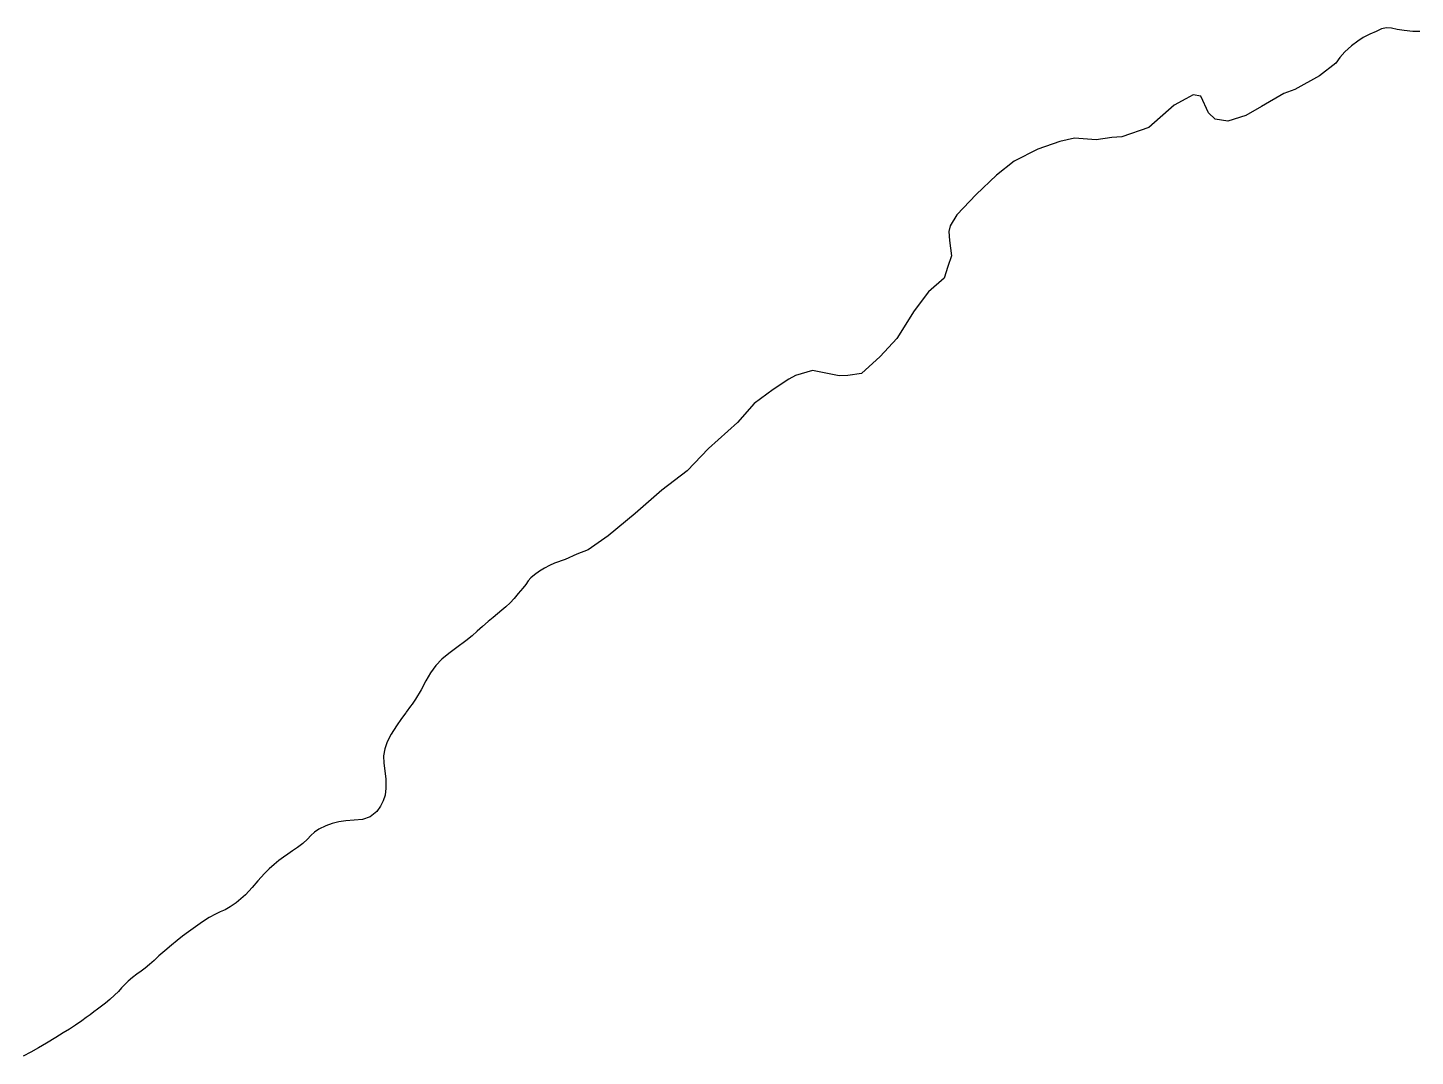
# Model space of a CAD drawing. Header units: inches. Extents: x 11258954 to 11313122, y 3645444 to 3695200.
# Drawn here: x 11305374 to 11306924, y 3660624 to 3661772 of the extents above; entities that cross this region are included whole.
import ezdxf

# ---------------------------------------------------------------- set-up
doc = ezdxf.new("R2010")
doc.units = ezdxf.units.IN
doc.header["$MEASUREMENT"] = 0
for name, color, linetype in [('CorporateLimit', 22, 'Continuous'), ('VotingPrecinct', 233, 'Continuous'), ('Ward', 133, 'Continuous')]:
    doc.layers.add(name, color=color, linetype=linetype)

msp = doc.modelspace()

# ---------------------------------------------------------------- linework, layer by layer
at = {"layer": 'CorporateLimit'}
msp.add_polyline3d([(11306928.844, 3661767.9375, 0), (11306920.9065, 3661768.0625, 0), (11306911, 3661769.0625, 0), (11306903.219, 3661770.5, 0), (11306896.969, 3661771.875, 0), (11306891.4065, 3661772.25, 0), (11306885.8125, 3661770.875, 0), (11306879.75, 3661768.25, 0), (11306873, 3661765.0625, 0), (11306865.469, 3661761.3125, 0), (11306859.2815, 3661757.3125, 0), (11306852.219, 3661752.0625, 0), (11306844.8125, 3661745.5625, 0), (11306839.3125, 3661739.1875, 0), (11306834.8125, 3661732.875, 0), (11306816.594, 3661718.4375, 0), (11306789, 3661703.25, 0), (11306776.7815, 3661699.0625, 0), (11306751.7815, 3661684.4375, 0), (11306734.375, 3661674.25, 0), (11306714.375, 3661667.875, 0), (11306700.1875, 3661670.25, 0), (11306692.594, 3661677.25, 0), (11306683.969, 3661695.875, 0), (11306675.5625, 3661697.25, 0), (11306667.1875, 3661692.875, 0), (11306654.375, 3661685.875, 0), (11306626.1565, 3661660.875, 0), (11306595.75, 3661650.625, 0), (11306584.5625, 3661649.625, 0), (11306567.344, 3661647.25, 0), (11306543.1565, 3661649.0625, 0), (11306526.5625, 3661645.4375, 0), (11306501.9375, 3661636.625, 0), (11306475.75, 3661623.25, 0), (11306455.75, 3661607.625, 0), (11306433.125, 3661586.0625, 0), (11306411.5315, 3661563.625, 0), (11306404.125, 3661551.25, 0), (11306402.719, 3661545, 0), (11306403.5315, 3661535, 0), (11306405.719, 3661517.8125, 0), (11306401.5315, 3661505.8125, 0), (11306397.344, 3661492.625, 0), (11306380.125, 3661477.625, 0), (11306363.9375, 3661456.4375, 0), (11306344.5315, 3661425.625, 0), (11306326.125, 3661405.375, 0), (11306305.125, 3661386.375, 0), (11306289.719, 3661384, 0), (11306280.3125, 3661383.625, 0), (11306270.9065, 3661385.625, 0), (11306250.3125, 3661389.8125, 0), (11306231.5, 3661384.1875, 0), (11306223.9065, 3661380.1875, 0), (11306206.5, 3661368.625, 0), (11306185.3125, 3661352.8125, 0), (11306166.5, 3661331.8125, 0), (11306134.2815, 3661302.8125, 0), (11306110.5, 3661277.8125, 0), (11306082.2815, 3661256.1875, 0), (11306052.2815, 3661230, 0), (11306022.0625, 3661205.1875, 0), (11306000, 3661189.75, 0), (11305987.125, 3661184.5625, 0), (11305974.25, 3661178.75, 0), (11305962.2815, 3661174.5625, 0), (11305956.6565, 3661172.125, 0), (11305951.125, 3661169.25, 0), (11305945.5625, 3661165.875, 0), (11305939.875, 3661161.75, 0), (11305936.0315, 3661158.3125, 0), (11305933.0315, 3661154.8125, 0), (11305930.219, 3661151, 0), (11305926.875, 3661146.75, 0), (11305921.8125, 3661140.6875, 0), (11305917.125, 3661135.375, 0), (11305912.625, 3661130.5625, 0), (11305908.0315, 3661126.125, 0), (11305903.5315, 3661122.1875, 0), (11305898.719, 3661118.1875, 0), (11305893.625, 3661114, 0), (11305888.219, 3661109.5, 0), (11305881.7815, 3661103.875, 0), (11305876.0315, 3661098.8125, 0), (11305870.1565, 3661093.75, 0), (11305863.219, 3661088.0625, 0), (11305853.375, 3661080.5625, 0), (11305844.4065, 3661073.9375, 0), (11305836.4065, 3661067.4375, 0), (11305829.594, 3661060.4375, 0), (11305823.844, 3661052.3125, 0), (11305818.6565, 3661043.1875, 0), (11305813.2815, 3661033.25, 0), (11305806.969, 3661022.8125, 0), (11305803.3125, 3661017.5, 0), (11305801.5625, 3661015, 0), (11305796.6565, 3661008.3125, 0), (11305796.25, 3661007.75, 0), (11305791.594, 3661001.5, 0), (11305785.75, 3660993, 0), (11305779.969, 3660983.8125, 0), (11305775.5625, 3660975.375, 0), (11305772.6565, 3660967.4375, 0), (11305771.344, 3660959.5625, 0), (11305771.594, 3660951.5, 0), (11305772.6875, 3660943, 0), (11305773.75, 3660933.75, 0), (11305773.9375, 3660923.5625, 0), (11305773.0625, 3660915.875, 0), (11305771.125, 3660909.3125, 0), (11305768.844, 3660904.875, 0), (11305768.0625, 3660903.3125, 0), (11305763.75, 3660897.375, 0), (11305756.469, 3660891.5625, 0), (11305747.875, 3660888.75, 0), (11305738.594, 3660887.75, 0), (11305729.3125, 3660887.125, 0), (11305721.594, 3660886, 0), (11305714.1565, 3660884.125, 0), (11305706.7815, 3660881.4375, 0), (11305699.2815, 3660877.75, 0), (11305694.2815, 3660874.375, 0), (11305690.2815, 3660870.625, 0), (11305686.2815, 3660866.5, 0), (11305681.2815, 3660861.9375, 0), (11305675.1875, 3660857.25, 0), (11305669.6875, 3660853.4375, 0), (11305664.594, 3660850.0625, 0), (11305659.6565, 3660846.6875, 0), (11305654.4065, 3660842.6875, 0), (11305649.094, 3660838.3125, 0), (11305643.7815, 3660833.5, 0), (11305638.469, 3660828.3125, 0), (11305631, 3660820.1875, 0), (11305624.5315, 3660812.5625, 0), (11305617.125, 3660804.625, 0), (11305606.844, 3660795.6875, 0), (11305600.1875, 3660791, 0), (11305594.344, 3660787.8125, 0), (11305589, 3660785.375, 0), (11305583.8125, 3660783.0625, 0), (11305576.5315, 3660779.0625, 0), (11305569, 3660774.25, 0), (11305561.3125, 3660768.9375, 0), (11305553.4065, 3660763.25, 0), (11305546.719, 3660758.3125, 0), (11305540.75, 3660753.5625, 0), (11305534.594, 3660748.375, 0), (11305527.1875, 3660742.0625, 0), (11305520.594, 3660736.3125, 0), (11305515.0315, 3660731.3125, 0), (11305510.0315, 3660726.8125, 0), (11305504.969, 3660722.625, 0), (11305500.5625, 3660719.3125, 0), (11305495.9065, 3660715.8125, 0), (11305491.0625, 3660712.125, 0), (11305486.1565, 3660708, 0), (11305482.1875, 3660704.1875, 0), (11305478.7815, 3660700.5625, 0), (11305475.2815, 3660696.75, 0), (11305470.9375, 3660692.375, 0), (11305465.6565, 3660687.5625, 0), (11305460.875, 3660683.5625, 0), (11305456.375, 3660680.125, 0), (11305451.9065, 3660676.8125, 0), (11305447.875, 3660673.8125, 0), (11305443.6565, 3660670.6875, 0), (11305439.219, 3660667.4375, 0), (11305434.5, 3660664, 0), (11305427.3125, 3660659, 0), (11305420.6875, 3660654.6875, 0), (11305413.75, 3660650.3125, 0), (11305405.5, 3660645.1875, 0), (11305395.125, 3660638.875, 0), (11305386, 3660633.625, 0), (11305377.469, 3660628.9375, 0), (11305369.0625, 3660624.375, 0)], dxfattribs=at)
at = {"layer": 'VotingPrecinct'}
msp.add_polyline3d([(11306928.844, 3661767.9375, 0), (11306920.9065, 3661768.0625, 0), (11306911, 3661769.0625, 0), (11306903.219, 3661770.5, 0), (11306896.969, 3661771.875, 0), (11306891.4065, 3661772.25, 0), (11306885.8125, 3661770.875, 0), (11306879.75, 3661768.25, 0), (11306873, 3661765.0625, 0), (11306865.469, 3661761.3125, 0), (11306859.2815, 3661757.3125, 0), (11306852.219, 3661752.0625, 0), (11306844.8125, 3661745.5625, 0), (11306839.3125, 3661739.1875, 0), (11306834.8125, 3661732.875, 0), (11306816.594, 3661718.4375, 0), (11306789, 3661703.25, 0), (11306776.7815, 3661699.0625, 0), (11306751.7815, 3661684.4375, 0), (11306734.375, 3661674.25, 0), (11306714.375, 3661667.875, 0), (11306700.1875, 3661670.25, 0), (11306692.594, 3661677.25, 0), (11306683.969, 3661695.875, 0), (11306675.5625, 3661697.25, 0), (11306667.1875, 3661692.875, 0), (11306654.375, 3661685.875, 0), (11306626.1565, 3661660.875, 0), (11306595.75, 3661650.625, 0), (11306584.5625, 3661649.625, 0), (11306567.344, 3661647.25, 0), (11306543.1565, 3661649.0625, 0), (11306526.5625, 3661645.4375, 0), (11306501.9375, 3661636.625, 0), (11306475.75, 3661623.25, 0), (11306455.75, 3661607.625, 0), (11306433.125, 3661586.0625, 0), (11306411.5315, 3661563.625, 0), (11306404.125, 3661551.25, 0), (11306402.719, 3661545, 0), (11306403.5315, 3661535, 0), (11306405.719, 3661517.8125, 0), (11306401.5315, 3661505.8125, 0), (11306397.344, 3661492.625, 0), (11306380.125, 3661477.625, 0), (11306363.9375, 3661456.4375, 0), (11306344.5315, 3661425.625, 0), (11306326.125, 3661405.375, 0), (11306305.125, 3661386.375, 0), (11306289.719, 3661384, 0), (11306280.3125, 3661383.625, 0), (11306270.9065, 3661385.625, 0), (11306250.3125, 3661389.8125, 0), (11306231.5, 3661384.1875, 0), (11306223.9065, 3661380.1875, 0), (11306206.5, 3661368.625, 0), (11306185.3125, 3661352.8125, 0), (11306166.5, 3661331.8125, 0), (11306134.2815, 3661302.8125, 0), (11306110.5, 3661277.8125, 0), (11306082.2815, 3661256.1875, 0), (11306052.2815, 3661230, 0), (11306022.0625, 3661205.1875, 0), (11306000, 3661189.75, 0), (11305987.125, 3661184.5625, 0), (11305974.25, 3661178.75, 0), (11305962.2815, 3661174.5625, 0), (11305956.6565, 3661172.125, 0), (11305951.125, 3661169.25, 0), (11305945.5625, 3661165.875, 0), (11305939.875, 3661161.75, 0), (11305936.0315, 3661158.3125, 0), (11305933.0315, 3661154.8125, 0), (11305930.219, 3661151, 0), (11305926.875, 3661146.75, 0), (11305921.8125, 3661140.6875, 0), (11305917.125, 3661135.375, 0), (11305912.625, 3661130.5625, 0), (11305908.0315, 3661126.125, 0), (11305903.5315, 3661122.1875, 0), (11305898.719, 3661118.1875, 0), (11305893.625, 3661114, 0), (11305888.219, 3661109.5, 0), (11305881.7815, 3661103.875, 0), (11305876.0315, 3661098.8125, 0), (11305870.1565, 3661093.75, 0), (11305863.219, 3661088.0625, 0), (11305853.375, 3661080.5625, 0), (11305844.4065, 3661073.9375, 0), (11305836.4065, 3661067.4375, 0), (11305829.594, 3661060.4375, 0), (11305823.844, 3661052.3125, 0), (11305818.6565, 3661043.1875, 0), (11305813.2815, 3661033.25, 0), (11305806.969, 3661022.8125, 0), (11305803.3125, 3661017.5, 0), (11305801.5625, 3661015, 0), (11305796.6565, 3661008.3125, 0), (11305796.25, 3661007.75, 0), (11305791.594, 3661001.5, 0), (11305785.75, 3660993, 0), (11305779.969, 3660983.8125, 0), (11305775.5625, 3660975.375, 0), (11305772.6565, 3660967.4375, 0), (11305771.344, 3660959.5625, 0), (11305771.594, 3660951.5, 0), (11305772.6875, 3660943, 0), (11305773.75, 3660933.75, 0), (11305773.9375, 3660923.5625, 0), (11305773.0625, 3660915.875, 0), (11305771.125, 3660909.3125, 0), (11305768.844, 3660904.875, 0), (11305768.0625, 3660903.3125, 0), (11305763.75, 3660897.375, 0), (11305756.469, 3660891.5625, 0), (11305747.875, 3660888.75, 0), (11305738.594, 3660887.75, 0), (11305729.3125, 3660887.125, 0), (11305721.594, 3660886, 0), (11305714.1565, 3660884.125, 0), (11305706.7815, 3660881.4375, 0), (11305699.2815, 3660877.75, 0), (11305694.2815, 3660874.375, 0), (11305690.2815, 3660870.625, 0), (11305686.2815, 3660866.5, 0), (11305681.2815, 3660861.9375, 0), (11305675.1875, 3660857.25, 0), (11305669.6875, 3660853.4375, 0), (11305664.594, 3660850.0625, 0), (11305659.6565, 3660846.6875, 0), (11305654.4065, 3660842.6875, 0), (11305649.094, 3660838.3125, 0), (11305643.7815, 3660833.5, 0), (11305638.469, 3660828.3125, 0), (11305631, 3660820.1875, 0), (11305624.5315, 3660812.5625, 0), (11305617.125, 3660804.625, 0), (11305606.844, 3660795.6875, 0), (11305600.1875, 3660791, 0), (11305594.344, 3660787.8125, 0), (11305589, 3660785.375, 0), (11305583.8125, 3660783.0625, 0), (11305576.5315, 3660779.0625, 0), (11305569, 3660774.25, 0), (11305561.3125, 3660768.9375, 0), (11305553.4065, 3660763.25, 0), (11305546.719, 3660758.3125, 0), (11305540.75, 3660753.5625, 0), (11305534.594, 3660748.375, 0), (11305527.1875, 3660742.0625, 0), (11305520.594, 3660736.3125, 0), (11305515.0315, 3660731.3125, 0), (11305510.0315, 3660726.8125, 0), (11305504.969, 3660722.625, 0), (11305500.5625, 3660719.3125, 0), (11305495.9065, 3660715.8125, 0), (11305491.0625, 3660712.125, 0), (11305486.1565, 3660708, 0), (11305482.1875, 3660704.1875, 0), (11305478.7815, 3660700.5625, 0), (11305475.2815, 3660696.75, 0), (11305470.9375, 3660692.375, 0), (11305465.6565, 3660687.5625, 0), (11305460.875, 3660683.5625, 0), (11305456.375, 3660680.125, 0), (11305451.9065, 3660676.8125, 0), (11305447.875, 3660673.8125, 0), (11305443.6565, 3660670.6875, 0), (11305439.219, 3660667.4375, 0), (11305434.5, 3660664, 0), (11305427.3125, 3660659, 0), (11305420.6875, 3660654.6875, 0), (11305413.75, 3660650.3125, 0), (11305405.5, 3660645.1875, 0), (11305395.125, 3660638.875, 0), (11305386, 3660633.625, 0), (11305377.469, 3660628.9375, 0), (11305369.0625, 3660624.375, 0)], dxfattribs=at)
at = {"layer": 'Ward'}
msp.add_polyline3d([(11306928.844, 3661767.9375, 0), (11306920.9065, 3661768.0625, 0), (11306911, 3661769.0625, 0), (11306903.219, 3661770.5, 0), (11306896.969, 3661771.875, 0), (11306891.4065, 3661772.25, 0), (11306885.8125, 3661770.875, 0), (11306879.75, 3661768.25, 0), (11306873, 3661765.0625, 0), (11306865.469, 3661761.3125, 0), (11306859.2815, 3661757.3125, 0), (11306852.219, 3661752.0625, 0), (11306844.8125, 3661745.5625, 0), (11306839.3125, 3661739.1875, 0), (11306834.8125, 3661732.875, 0), (11306816.594, 3661718.4375, 0), (11306789, 3661703.25, 0), (11306776.7815, 3661699.0625, 0), (11306751.7815, 3661684.4375, 0), (11306734.375, 3661674.25, 0), (11306714.375, 3661667.875, 0), (11306700.1875, 3661670.25, 0), (11306692.594, 3661677.25, 0), (11306683.969, 3661695.875, 0), (11306675.5625, 3661697.25, 0), (11306667.1875, 3661692.875, 0), (11306654.375, 3661685.875, 0), (11306626.1565, 3661660.875, 0), (11306595.75, 3661650.625, 0), (11306584.5625, 3661649.625, 0), (11306567.344, 3661647.25, 0), (11306543.1565, 3661649.0625, 0), (11306526.5625, 3661645.4375, 0), (11306501.9375, 3661636.625, 0), (11306475.75, 3661623.25, 0), (11306455.75, 3661607.625, 0), (11306433.125, 3661586.0625, 0), (11306411.5315, 3661563.625, 0), (11306404.125, 3661551.25, 0), (11306402.719, 3661545, 0), (11306403.5315, 3661535, 0), (11306405.719, 3661517.8125, 0), (11306401.5315, 3661505.8125, 0), (11306397.344, 3661492.625, 0), (11306380.125, 3661477.625, 0), (11306363.9375, 3661456.4375, 0), (11306344.5315, 3661425.625, 0), (11306326.125, 3661405.375, 0), (11306305.125, 3661386.375, 0), (11306289.719, 3661384, 0), (11306280.3125, 3661383.625, 0), (11306270.9065, 3661385.625, 0), (11306250.3125, 3661389.8125, 0), (11306231.5, 3661384.1875, 0), (11306223.9065, 3661380.1875, 0), (11306206.5, 3661368.625, 0), (11306185.3125, 3661352.8125, 0), (11306166.5, 3661331.8125, 0), (11306134.2815, 3661302.8125, 0), (11306110.5, 3661277.8125, 0), (11306082.2815, 3661256.1875, 0), (11306052.2815, 3661230, 0), (11306022.0625, 3661205.1875, 0), (11306000, 3661189.75, 0), (11305987.125, 3661184.5625, 0), (11305974.25, 3661178.75, 0), (11305962.2815, 3661174.5625, 0), (11305956.6565, 3661172.125, 0), (11305951.125, 3661169.25, 0), (11305945.5625, 3661165.875, 0), (11305939.875, 3661161.75, 0), (11305936.0315, 3661158.3125, 0), (11305933.0315, 3661154.8125, 0), (11305930.219, 3661151, 0), (11305926.875, 3661146.75, 0), (11305921.8125, 3661140.6875, 0), (11305917.125, 3661135.375, 0), (11305912.625, 3661130.5625, 0), (11305908.0315, 3661126.125, 0), (11305903.5315, 3661122.1875, 0), (11305898.719, 3661118.1875, 0), (11305893.625, 3661114, 0), (11305888.219, 3661109.5, 0), (11305881.7815, 3661103.875, 0), (11305876.0315, 3661098.8125, 0), (11305870.1565, 3661093.75, 0), (11305863.219, 3661088.0625, 0), (11305853.375, 3661080.5625, 0), (11305844.4065, 3661073.9375, 0), (11305836.4065, 3661067.4375, 0), (11305829.594, 3661060.4375, 0), (11305823.844, 3661052.3125, 0), (11305818.6565, 3661043.1875, 0), (11305813.2815, 3661033.25, 0), (11305806.969, 3661022.8125, 0), (11305803.3125, 3661017.5, 0), (11305801.5625, 3661015, 0), (11305796.6565, 3661008.3125, 0), (11305796.25, 3661007.75, 0), (11305791.594, 3661001.5, 0), (11305785.75, 3660993, 0), (11305779.969, 3660983.8125, 0), (11305775.5625, 3660975.375, 0), (11305772.6565, 3660967.4375, 0), (11305771.344, 3660959.5625, 0), (11305771.594, 3660951.5, 0), (11305772.6875, 3660943, 0), (11305773.75, 3660933.75, 0), (11305773.9375, 3660923.5625, 0), (11305773.0625, 3660915.875, 0), (11305771.125, 3660909.3125, 0), (11305768.844, 3660904.875, 0), (11305768.0625, 3660903.3125, 0), (11305763.75, 3660897.375, 0), (11305756.469, 3660891.5625, 0), (11305747.875, 3660888.75, 0), (11305738.594, 3660887.75, 0), (11305729.3125, 3660887.125, 0), (11305721.594, 3660886, 0), (11305714.1565, 3660884.125, 0), (11305706.7815, 3660881.4375, 0), (11305699.2815, 3660877.75, 0), (11305694.2815, 3660874.375, 0), (11305690.2815, 3660870.625, 0), (11305686.2815, 3660866.5, 0), (11305681.2815, 3660861.9375, 0), (11305675.1875, 3660857.25, 0), (11305669.6875, 3660853.4375, 0), (11305664.594, 3660850.0625, 0), (11305659.6565, 3660846.6875, 0), (11305654.4065, 3660842.6875, 0), (11305649.094, 3660838.3125, 0), (11305643.7815, 3660833.5, 0), (11305638.469, 3660828.3125, 0), (11305631, 3660820.1875, 0), (11305624.5315, 3660812.5625, 0), (11305617.125, 3660804.625, 0), (11305606.844, 3660795.6875, 0), (11305600.1875, 3660791, 0), (11305594.344, 3660787.8125, 0), (11305589, 3660785.375, 0), (11305583.8125, 3660783.0625, 0), (11305576.5315, 3660779.0625, 0), (11305569, 3660774.25, 0), (11305561.3125, 3660768.9375, 0), (11305553.4065, 3660763.25, 0), (11305546.719, 3660758.3125, 0), (11305540.75, 3660753.5625, 0), (11305534.594, 3660748.375, 0), (11305527.1875, 3660742.0625, 0), (11305520.594, 3660736.3125, 0), (11305515.0315, 3660731.3125, 0), (11305510.0315, 3660726.8125, 0), (11305504.969, 3660722.625, 0), (11305500.5625, 3660719.3125, 0), (11305495.9065, 3660715.8125, 0), (11305491.0625, 3660712.125, 0), (11305486.1565, 3660708, 0), (11305482.1875, 3660704.1875, 0), (11305478.7815, 3660700.5625, 0), (11305475.2815, 3660696.75, 0), (11305470.9375, 3660692.375, 0), (11305465.6565, 3660687.5625, 0), (11305460.875, 3660683.5625, 0), (11305456.375, 3660680.125, 0), (11305451.9065, 3660676.8125, 0), (11305447.875, 3660673.8125, 0), (11305443.6565, 3660670.6875, 0), (11305439.219, 3660667.4375, 0), (11305434.5, 3660664, 0), (11305427.3125, 3660659, 0), (11305420.6875, 3660654.6875, 0), (11305413.75, 3660650.3125, 0), (11305405.5, 3660645.1875, 0), (11305395.125, 3660638.875, 0), (11305386, 3660633.625, 0), (11305377.469, 3660628.9375, 0), (11305369.0625, 3660624.375, 0)], dxfattribs=at)

doc.saveas('drawing.dxf')
